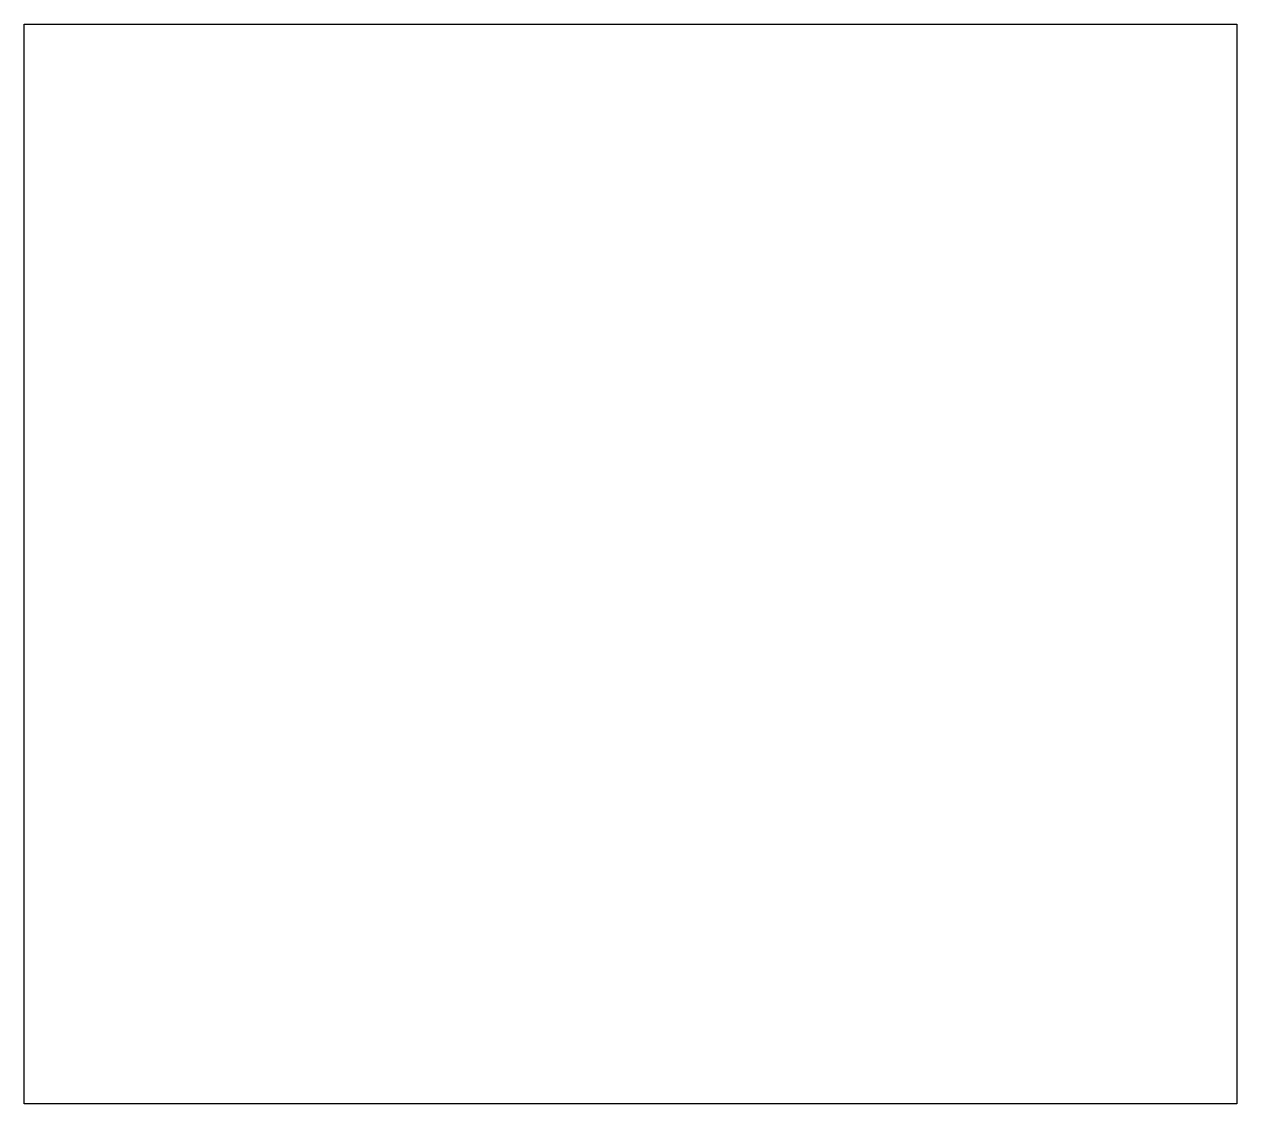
# Model space of a CAD drawing. Header units: inches. Extents: x 3.8 to 16.1, y 6 to 16.9.
import ezdxf

# ---------------------------------------------------------------- set-up
doc = ezdxf.new("R2010")
doc.units = ezdxf.units.IN
doc.header["$MEASUREMENT"] = 0
doc.layers.add('Objects', color=4, linetype='Continuous', lineweight=30)

msp = doc.modelspace()

# ---------------------------------------------------------------- linework, layer by layer
at = {"layer": 'Objects'}
msp.add_lwpolyline([(3.79, 16.922), (16.091, 16.922), (16.091, 5.971), (3.79, 5.971)], close=True, dxfattribs=at)

doc.saveas('drawing.dxf')
